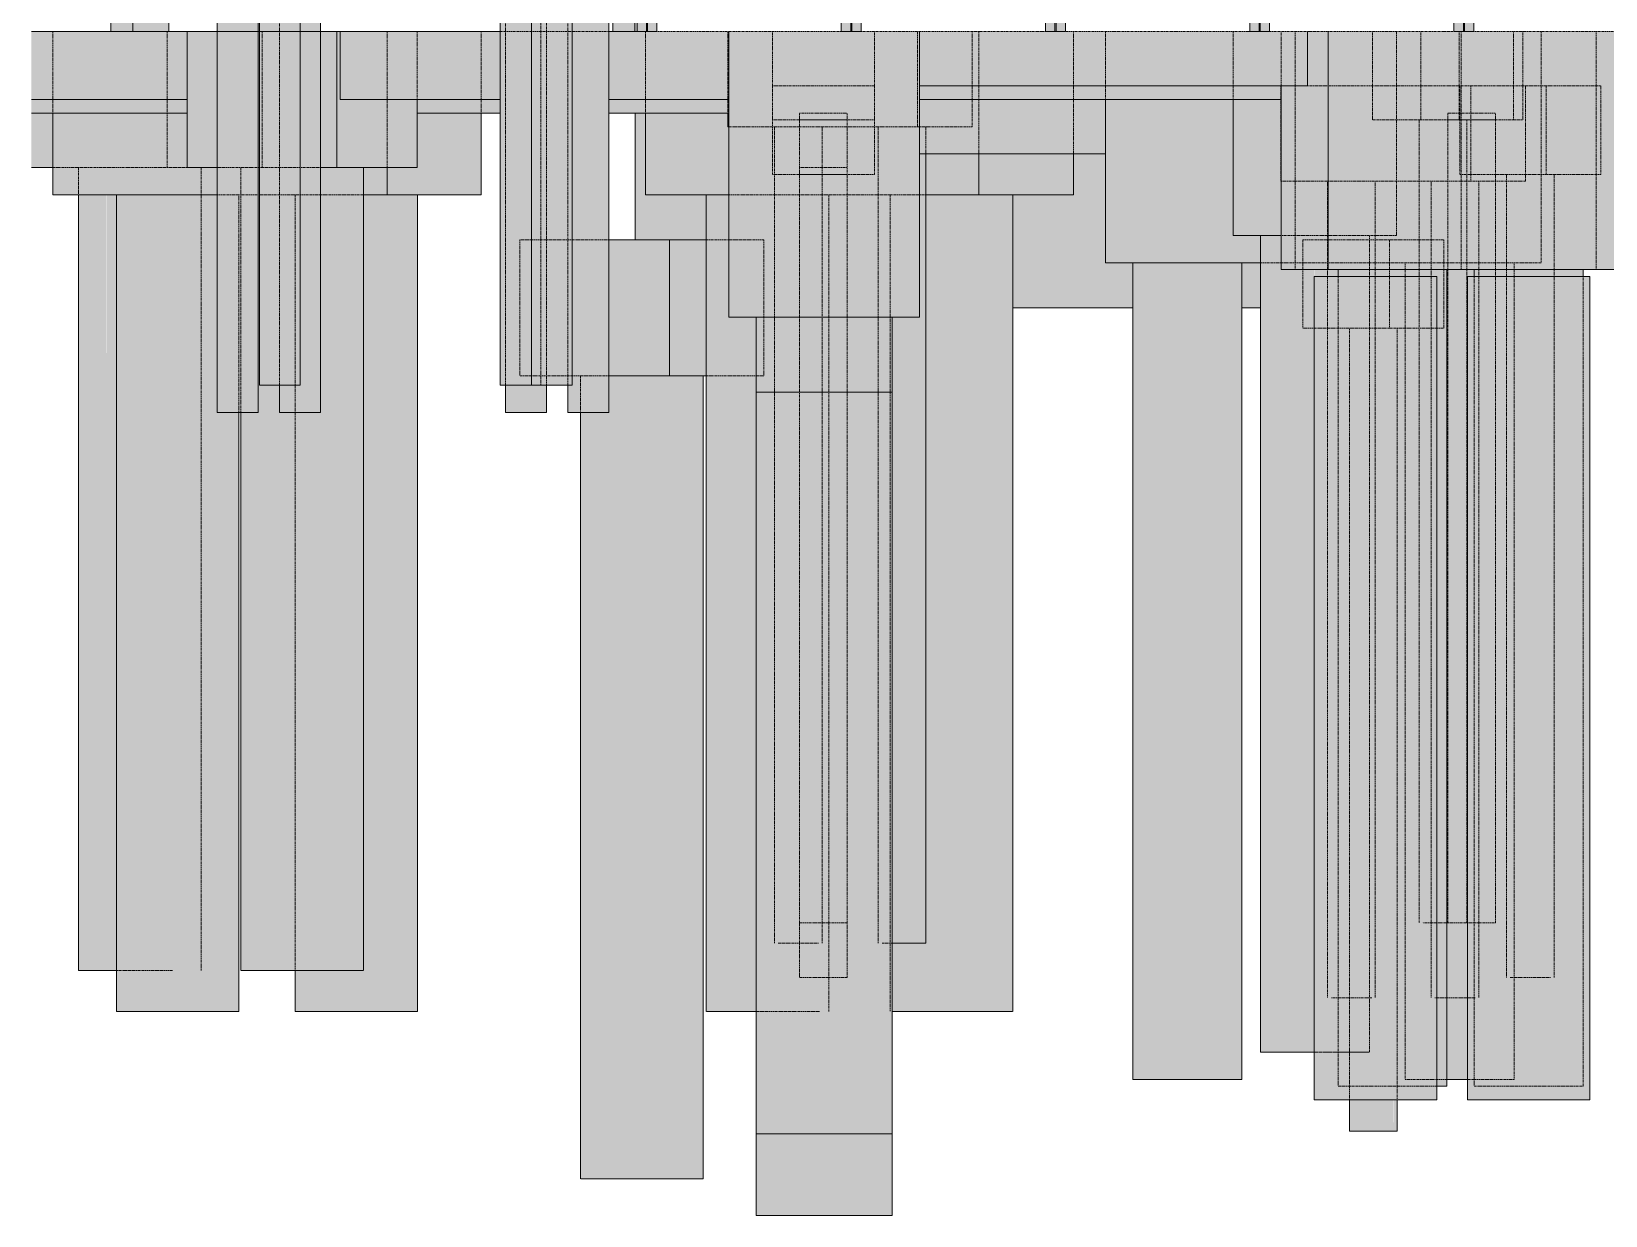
# Model space of a CAD drawing. Header units: centimetres. Extents: x -3523 to 38560, y -3196 to 88043.
# Drawn here: x 5017 to 6173, y 78250 to 79120 of the extents above; entities that cross this region are included whole.
import ezdxf

# ---------------------------------------------------------------- set-up
doc = ezdxf.new("R2010")
doc.units = ezdxf.units.CM
doc.linetypes.add('Centro', pattern=[3.175, 0.635, -0.47625, 1.5875, -0.47625])
doc.linetypes.add('Traço', pattern=[0.635, 0.3175, -0.3175])
for name, color, linetype, lineweight in [('A-FLOR-LEVL', 7, 'Continuous', 9), ('S-BEAM', 7, 'Continuous', 25), ('S-COLS', 7, 'Continuous', 25), ('S-FNDN', 7, 'Continuous', 25), ('S-FNDN-HDLN', 7, 'Traço', 18)]:
    doc.layers.add(name, color=color, linetype=linetype, lineweight=lineweight)

# ---------------------------------------------------------------- blocks, each defined once
blk = doc.blocks.new('Estaca W Gerdau - W250X32_7-3763720-CT B 002 - CRT ESQ')
at = {"layer": 'S-FNDN', "linetype": 'Traço', "lineweight": 9, "true_color": 0xa4b9db}
blk.add_hatch(color=9, dxfattribs=at).paths.add_polyline_path([(-1880.1, 79120), (-1871.6, 79120), (-1871.6, 79510), (-1886.2, 79510), (-1886.2, 79120)], flags=0)
at = {"layer": 'S-FNDN', "lineweight": 9}
for p, q in [((-1886.2, 79510), (-1886.2, 79120)), ((-1871.6, 79510), (-1886.2, 79510)), ((-1879.3, 79120), (-1879.3, 79510)), ((-1878.5, 79510), (-1878.5, 79120)), ((-1871.6, 79510), (-1871.6, 79120)), ((-1871.6, 79120), (-1886.2, 79120))]:
    blk.add_line(p, q, dxfattribs=at)
blk = doc.blocks.new('PED_BLRET-1EST_R01_2019 - 75x75x65-V43-CT B 002 - CRT ESQ')
at = {"layer": 'S-FNDN-HDLN', "lineweight": 9}
for p, q in [((-1766.9, 79020), (-1731.9, 79020)), ((-1731.9, 79015), (-1766.9, 79015))]:
    blk.add_line(p, q, dxfattribs=at)
blk = doc.blocks.new('PED_BLRET-1EST_R01_2019 - 75x75x65-V41-CT B 002 - CRT ESQ')
at = {"layer": 'S-FNDN-HDLN', "lineweight": 9}
for p, q in [((1305.6, 79340), (1340.6, 79340)), ((1305.6, 79335), (1305.6, 79340)), ((1340.6, 79335), (1305.6, 79335)), ((1340.6, 79340), (1340.6, 79335))]:
    blk.add_line(p, q, dxfattribs=at)

msp = doc.modelspace()

# ---------------------------------------------------------------- hatches: boundary and pattern name
at = {"layer": 'S-BEAM', "true_color": 0xff8040}
h = msp.add_hatch(color=11, dxfattribs=at)
h.paths.add_polyline_path([(5669.005, 79080.004), (5954.051, 79080.004), (5954.051, 79120.001), (5669.005, 79120.001), (5669.005, 79091.344)], flags=0)
h.paths.add_polyline_path([(5611.705, 79120.001), (5611.362, 79120.004), (5611.362, 79120.001)], flags=0)
h.paths.add_polyline_path([(5999.086, 79420.004), (6061.705, 79420.004), (6061.705, 79510.004), (5926.305, 79510.004), (5926.305, 79420.004), (5947.389, 79420.004)], flags=0)
h.paths.add_polyline_path([(5739.068, 79420.004), (5761.705, 79420.004), (5761.705, 79510.004), (5626.305, 79509.615), (5626.305, 79420.004), (5697.505, 79420.004)], flags=0)
h.paths.add_polyline_path([(5792.3, 79420.004), (5911.705, 79420.004), (5911.705, 79510.004), (5776.305, 79510.004), (5776.305, 79420.004)], flags=0)
h.paths.add_polyline_path([(5609.005, 79420.004), (5611.705, 79420.004), (5611.362, 79510.004), (5609.005, 79510.004), (5609.005, 79444.332)], flags=0)
h.paths.add_polyline_path([(5697.505, 79478.004), (5687.505, 79478.004), (5687.505, 79488.004), (5697.505, 79488.004)], flags=0)
at = {"layer": 'S-BEAM', "true_color": 0xc0c0c0}
h = msp.add_hatch(color=9, dxfattribs=at)
h.paths.add_polyline_path([(4970.895, 79070.001), (4984.004, 79070.001), (4984.004, 79120.001), (4970.895, 79120.001), (4970.895, 79091.344)], flags=0)
h.paths.add_polyline_path([(4820.557, 79070.001), (4869.261, 79070.001), (4869.261, 79120.001), (4820.557, 79120.001)], flags=0)
h.paths.add_polyline_path([(5131.32, 79070.001), (5131.32, 79120.001), (5016.691, 79120.001), (5016.853, 79070.001), (5120.246, 79070.001)], flags=0)
h.paths.add_polyline_path([(4906.299, 79070.001), (4940.896, 79070.001), (4940.896, 79120.001), (4906.299, 79120.001), (4906.299, 79091.344)], flags=0)
h = msp.add_hatch(color=9, dxfattribs=at)
h.paths.add_polyline_path([(5247.391, 79070.001), (5361.065, 79070.001), (5361.065, 79120.001), (5243.555, 79120.001), (5243.555, 79070.001)], flags=0)
h.paths.add_polyline_path([(5440.831, 79070.001), (5529.005, 79070.001), (5529.005, 79120.001), (5440.831, 79120.001), (5440.831, 79076.216)], flags=0)
for points in [[(5934.718, 79070.001), (5934.718, 79080.004), (5669.005, 79080.001), (5669.005, 79070.001), (5918.829, 79070.001)], [(5805.755, 79030.001), (5805.755, 79070.001), (5669.005, 79070.001), (5669.005, 79030.001), (5697.505, 79030.001)]]:
    msp.add_hatch(color=9, dxfattribs=at).paths.add_polyline_path(points, flags=0)
h = msp.add_hatch(color=9, dxfattribs=at)
h.paths.add_polyline_path([(4906.299, 79060.001), (4940.896, 79060.001), (4940.896, 79070.001), (4906.299, 79070.001)], flags=0)
h.paths.add_polyline_path([(5131.32, 79060.001), (5131.32, 79070.001), (5016.691, 79070.001), (5016.853, 79060.001), (5120.246, 79060.001)], flags=0)
h.paths.add_polyline_path([(4984.004, 79060.001), (4984.004, 79070.001), (4970.895, 79070.001), (4970.895, 79060.001)], flags=0)
h = msp.add_hatch(color=9, dxfattribs=at)
h.paths.add_polyline_path([(5529.005, 79060.001), (5529.005, 79070.001), (5440.831, 79070.001), (5440.831, 79060.001), (5482.121, 79060.001)], flags=0)
h.paths.add_polyline_path([(5300.039, 79060.001), (5361.065, 79060.001), (5361.065, 79070.001), (5300.039, 79070.001)], flags=0)
h = msp.add_hatch(color=9, dxfattribs=at)
h.paths.add_polyline_path([(5805.755, 78917.001), (5825.755, 78917.001), (5825.755, 78950.001), (5805.755, 78950.001), (5805.755, 79030.001), (5782.277, 79030.001), (5782.277, 79000.001), (5737.456, 79000.001), (5737.456, 78917.001), (5797.438, 78917.001)], flags=0)
h.paths.add_polyline_path([(5919.5, 78917.001), (5919.5, 78950.001), (5905.755, 78950.001), (5905.755, 78917.001)], flags=0)
h.paths.add_polyline_path([(5482.121, 78967.001), (5512.591, 78967.001), (5512.591, 79000.001), (5467.77, 79000.001), (5467.77, 79060.001), (5460.356, 79060.001), (5460.356, 78967.001), (5467.77, 78967.001)], flags=0)
at = {"layer": 'S-COLS', "true_color": 0xff8040}
for points in [[(5183.319, 79120.001), (5184.206, 79120.001), (5184.206, 79440.004), (5183.319, 79440.004), (5183.319, 79135.468)], [(5091.218, 79120.001), (5091.218, 79410.004), (5075.137, 79410.004), (5075.137, 79120.001)], [(5091.218, 79120.001), (5117.851, 79120.001), (5117.851, 79410.004), (5091.218, 79410.004), (5091.218, 79179.591)], [(5459.924, 79120.001), (5459.924, 79360.004), (5445.145, 79360.004), (5445.145, 79410.004), (5443.844, 79410.004), (5443.844, 79120.001)]]:
    msp.add_hatch(color=11, dxfattribs=at).paths.add_polyline_path(points, flags=0)
h = msp.add_hatch(color=11, dxfattribs=at)
h.paths.add_polyline_path([(5459.924, 79120.001), (5461.485, 79120.004), (5461.485, 79360.004), (5459.924, 79360.004), (5459.924, 79179.591)], flags=0)
h.paths.add_polyline_path([(5486.557, 79120.001), (5486.557, 79120.004), (5482.121, 79120.001)], flags=0)
at = {"layer": 'S-FNDN', "true_color": 0xc0c0c0}
for points in [[(5184.206, 78860.004), (5214.206, 78860.004), (5214.206, 79450.004), (5184.206, 79450.004), (5184.206, 78870.727)], [(5361.065, 78860.004), (5384.004, 78860.004), (5384.004, 79450.004), (5361.065, 79450.004), (5361.065, 78901.456)], [(5384.516, 78860.004), (5414.004, 78860.004), (5414.004, 79450.004), (5384.004, 79450.004), (5384.004, 79003.097), (5384.066, 78860.004)], [(5153.321, 78840.004), (5175.953, 78840.004), (5175.953, 79440.004), (5153.321, 79440.004), (5153.321, 78870.727)], [(5175.953, 78840.004), (5183.319, 78840.004), (5183.319, 79440.004), (5175.953, 79440.004), (5175.953, 78870.727)], [(5208.83, 78840.004), (5221.749, 78840.004), (5221.749, 79440.004), (5214.206, 79440.004), (5214.141, 78860.004), (5199.117, 78860.004), (5199.515, 78840.004), (5206.75, 78840.004)], [(5221.749, 78840.004), (5229.116, 78840.004), (5229.116, 79440.004), (5221.749, 79440.004), (5221.749, 78869.013)], [(5422.098, 78840.004), (5433.464, 78840.004), (5433.464, 79440.004), (5414.004, 79440.004), (5414.004, 78860.004), (5410.832, 78860.004), (5410.832, 78840.004), (5418.465, 78840.004)], [(5440.831, 78840.004), (5440.831, 79440.004), (5433.464, 79440.004), (5433.464, 78840.004), (5440.36, 78840.004)], [(5266.057, 79020.001), (5300.039, 79020.001), (5300.039, 79070.001), (5243.555, 79070.001), (5243.555, 79120.001), (5241.035, 79120.001), (5241.035, 79020.001), (5261.225, 79020.001)], [(5529.005, 78910.001), (5669.005, 78910.001), (5669.005, 79120.001), (5529.005, 79120.001), (5529.005, 78914.85)], [(5945.002, 78945.001), (5969.359, 78945.001), (5969.359, 79120.001), (5954.051, 79120.001), (5954.051, 79080.004), (5934.718, 79080.004), (5934.718, 78945.001)], [(5969.359, 78945.001), (6263.641, 78945.001), (6263.641, 79120.001), (5969.359, 79120.001), (5969.359, 78958.974)], [(5805.755, 78950.001), (5919.5, 78950.001), (5919.5, 78970.001), (5899.5, 78970.001), (5899.5, 79070.001), (5805.755, 79070.001), (5805.755, 78967.001)], [(5934.718, 78970.001), (5934.718, 79070.001), (5899.5, 79070.001), (5899.5, 78970.001)], [(5032.482, 79020.001), (5032.482, 79060.001), (5016.691, 79060.001), (5016.853, 79020.001)], [(5347.207, 79000.001), (5347.207, 79060.001), (5300.039, 79060.001), (5300.039, 79020.001), (5278.069, 79020.001), (5278.069, 79000.001)], [(5529.005, 79050.001), (5529.005, 79060.001), (5528.348, 79060.001), (5528.348, 79050.001)], [(5649.005, 78450.001), (5670.905, 78450.001), (5670.905, 79030.001), (5669.005, 79030.001), (5668.661, 78910.001), (5649.005, 78910.001), (5649.005, 78473.616)], [(5671.668, 78450.001), (5673.607, 78450.001), (5673.607, 79030.001), (5670.905, 79030.001), (5670.905, 78450.001)], [(5782.277, 79000.001), (5782.277, 79030.001), (5712.607, 79030.001), (5712.607, 79000.001)], [(5170.79, 78430.001), (5253.658, 78430.001), (5253.658, 79020.001), (5229.116, 79020.001), (5229.116, 78840.004), (5199.117, 78840.004), (5199.117, 78860.004), (5184.206, 78860.004), (5184.206, 79020.001), (5183.319, 79020.001), (5182.957, 78840.004), (5170.79, 78840.004), (5170.79, 78473.616)], [(5259.438, 78430.001), (5260.569, 78430.001), (5260.569, 79020.001), (5253.658, 79020.001), (5253.658, 78430.001), (5257.113, 78430.001)], [(5051.498, 78430.001), (5072.356, 78430.001), (5072.155, 79000.001), (5051.498, 79000.001), (5051.498, 78650.11)], [(5079.308, 78430.001), (5078.936, 79000.001), (5072.356, 79000.001), (5072.356, 78430.001), (5078.936, 78430.001)], [(5079.308, 78400.001), (5162.322, 78400.001), (5162.322, 78840.004), (5153.321, 78840.004), (5153.321, 79000.001), (5079.308, 79000.001), (5079.308, 78430.001)], [(5215.868, 78400.001), (5293.584, 78400.001), (5293.584, 79000.001), (5260.569, 79000.001), (5260.569, 78430.001), (5210.57, 78430.001), (5210.703, 78400.001), (5214.597, 78400.001)], [(5299.29, 78400.001), (5300.381, 78400.001), (5300.381, 79000.001), (5293.584, 79000.001), (5293.584, 78400.001), (5297.003, 78400.001)], [(5512.591, 78400.001), (5549.005, 78400.001), (5549.005, 78910.001), (5529.005, 78910.001), (5529.005, 79000.001), (5512.591, 79000.001), (5512.591, 78473.616)], [(5649.09, 78400.001), (5730.557, 78400.001), (5730.557, 79000.001), (5673.607, 79000.001), (5673.607, 78450.001), (5649.005, 78450.001), (5649.005, 78400.001)], [(5736.329, 78400.001), (5737.456, 78400.001), (5737.456, 79000.001), (5730.557, 79000.001), (5730.557, 78400.001), (5734.008, 78400.001)], [(5485.589, 78867.001), (5485.589, 78967.001), (5440.831, 78967.001), (5440.831, 78867.001), (5482.121, 78867.001)], [(5512.591, 78867.001), (5512.591, 78967.001), (5485.589, 78967.001), (5485.589, 78867.001)], [(5919.5, 78370.001), (5959, 78370.001), (5959.153, 78940.001), (5959.5, 78940.001), (5959.211, 78945.001), (5934.718, 78945.001), (5934.718, 78970.001), (5919.5, 78970.001), (5919.5, 78385.369)], [(5825.755, 78350.001), (5905.755, 78350.001), (5905.755, 78950.001), (5825.755, 78950.001), (5825.755, 78385.369)], [(5959, 78335.001), (6049, 78335.001), (6049, 78940.001), (5959, 78940.001), (5959, 78341.245)], [(5968.489, 78940.001), (5976.5, 78940.001), (5976.5, 78945.001), (5959.5, 78945.001), (5959.614, 78940.001), (5966.446, 78940.001)], [(6049, 78345.001), (6056.5, 78345.001), (6056.495, 78945.001), (5976.5, 78945.001), (5976.51, 78940.001), (6049, 78940.001), (6049, 78350.001)], [(6058.809, 78350.001), (6071.5, 78350.001), (6071.5, 78940.001), (6076.5, 78940.001), (6076.5, 78945.001), (6056.5, 78945.001), (6056.5, 78350.001)], [(6071.5, 78335.001), (6161.5, 78335.001), (6161.142, 78940.001), (6071.5, 78940.001), (6071.5, 78341.245)], [(6155.892, 78940.001), (6156.5, 78940.001), (6156.495, 78945.001), (6076.5, 78945.001), (6076.631, 78940.001), (6155.862, 78940.001)], [(5549.005, 78855.001), (5599.005, 78855.001), (5599.005, 78910.001), (5549.005, 78910.001), (5549.005, 78862.721)], [(5649.005, 78855.001), (5649.005, 78910.001), (5599.005, 78910.001), (5599.005, 78855.001), (5648.948, 78855.001)], [(5378.728, 78840.004), (5387.668, 78840.004), (5387.548, 78860.004), (5365.036, 78860.004), (5365.036, 78840.004), (5376.302, 78840.004)], [(5388.398, 78840.004), (5395.035, 78840.004), (5395.019, 78860.004), (5387.668, 78860.004), (5387.668, 78840.004)], [(5420.298, 78277.001), (5503.285, 78277.001), (5503.285, 78867.001), (5440.831, 78867.001), (5440.831, 78840.004), (5420.298, 78840.004), (5420.298, 78297.122)], [(5509.005, 78277.001), (5510.103, 78277.001), (5510.103, 78867.001), (5503.285, 78867.001), (5503.285, 78277.001), (5506.711, 78277.001)], [(5549.005, 78250.001), (5599.005, 78250.001), (5599.005, 78855.001), (5549.005, 78855.001), (5549.005, 78252.998)], [(5599.005, 78250.001), (5649.005, 78250.001), (5649.005, 78855.001), (5599.005, 78855.001), (5599.005, 78252.998)], [(5165.741, 78400.001), (5169.119, 78400.001), (5168.828, 78840.004), (5162.322, 78840.004), (5162.322, 78400.001)], [(6007.716, 78312.001), (6017.268, 78312.001), (6017.154, 78335.001), (5984.97, 78335.001), (5984.97, 78312.001), (6007.437, 78312.001)], [(6017.268, 78312.001), (6019.944, 78312.001), (6019.914, 78335.001), (6017.268, 78335.001)]]:
    msp.add_hatch(color=9, dxfattribs=at).paths.add_polyline_path(points, flags=0)
h = msp.add_hatch(color=9, dxfattribs=at)
h.paths.add_polyline_path([(5131.32, 79020.001), (5153.321, 79020.001), (5153.321, 79120.001), (5131.32, 79120.001), (5131.32, 79060.001)], flags=0)
h.paths.add_polyline_path([(5184.206, 79020.001), (5184.206, 79120.001), (5183.319, 79120.001), (5183.319, 79020.001)], flags=0)
h.paths.add_polyline_path([(5229.116, 79020.001), (5241.035, 79020.001), (5241.035, 79120.001), (5229.116, 79120.001), (5229.116, 79040.963)], flags=0)
h = msp.add_hatch(color=9, dxfattribs=at)
h.paths.add_polyline_path([(5032.482, 79000.001), (5153.321, 79000.001), (5153.321, 79020.001), (5131.32, 79020.001), (5131.32, 79060.001), (5032.482, 79060.001), (5032.482, 79003.097)], flags=0)
h.paths.add_polyline_path([(5260.569, 79000.001), (5278.069, 79000.001), (5278.069, 79020.001), (5260.569, 79020.001), (5260.569, 79003.097)], flags=0)
h = msp.add_hatch(color=9, dxfattribs=at)
h.paths.add_polyline_path([(5467.77, 79000.001), (5529.005, 79000.001), (5529.005, 79050.001), (5528.348, 79050.001), (5528.348, 79060.001), (5467.77, 79060.001), (5467.77, 79003.097)], flags=0)
h.paths.add_polyline_path([(5688.907, 79000.001), (5712.607, 79000.001), (5712.607, 79030.001), (5673.607, 79030.001), (5673.607, 79000.001)], flags=0)

# ---------------------------------------------------------------- linework, layer by layer
at = {"layer": 'A-FLOR-LEVL', "linetype": 'Centro'}
msp.add_line((5102.561, 79120.001), (10273.995, 79120.001), dxfattribs=at)
at = {"layer": 'S-BEAM', "lineweight": 9}
for p, q in [((5016.853, 79120.001), (5131.32, 79120.001)), ((5243.555, 79120.001), (5361.065, 79120.001)), ((5243.555, 79120.001), (5243.555, 79070.001)), ((5440.831, 79120.001), (5461.485, 79120.001)), ((5954.051, 79120.001), (5954.051, 79080.004)), ((5954.051, 79080.004), (5669.005, 79080.004)), ((5016.853, 79070.001), (5131.32, 79070.001)), ((5243.555, 79070.001), (5361.065, 79070.001)), ((5440.831, 79070.001), (5529.005, 79070.001)), ((5669.005, 79070.001), (5934.718, 79070.001)), ((5016.853, 79060.001), (5131.32, 79060.001)), ((5300.039, 79060.001), (5361.065, 79060.001)), ((5440.831, 79060.001), (5529.005, 79060.001)), ((5460.356, 79060.001), (5460.356, 78967.001)), ((5669.005, 79030.001), (5805.755, 79030.001)), ((5737.456, 78917.001), (5825.755, 78917.001)), ((5905.722, 78917.001), (5919.5, 78917.001))]:
    msp.add_line(p, q, dxfattribs=at)
at = {"layer": 'S-COLS', "lineweight": 9}
for p, q in [((5075.137, 79120.001), (5075.137, 79410.004)), ((5091.218, 79410.004), (5091.218, 79120.001)), ((5117.851, 79410.004), (5117.851, 79120.001)), ((5443.844, 79120.001), (5443.844, 79410.004)), ((5459.924, 79360.004), (5459.924, 79120.001))]:
    msp.add_line(p, q, dxfattribs=at)
at = {"layer": 'S-FNDN', "lineweight": 9}
for p, q in [((5184.206, 79450.004), (5184.206, 78860.004)), ((5214.206, 78860.004), (5214.206, 79450.004)), ((5361.065, 79450.004), (5361.065, 78860.004)), ((5384.004, 79450.004), (5384.004, 78860.004)), ((5414.004, 78860.004), (5414.004, 79450.004)), ((5153.32, 79440.004), (5153.32, 78840.004)), ((5183.32, 78840.004), (5183.32, 79440.004)), ((5229.116, 78840.004), (5229.116, 79440.004)), ((5440.832, 78840.004), (5440.832, 79440.004)), ((5131.32, 79120.001), (5153.321, 79120.001)), ((5131.32, 79120.001), (5131.32, 79020.001)), ((5183.319, 79120.001), (5184.206, 79120.001)), ((5229.116, 79120.001), (5241.035, 79120.001)), ((5241.035, 79120.001), (5243.555, 79120.001)), ((5241.035, 79020.001), (5241.035, 79120.001)), ((5529.005, 79120.001), (5529.005, 78910.001)), ((5669.005, 78910.001), (5669.005, 79120.001)), ((5969.359, 78945.001), (5969.359, 79120.001)), ((5934.718, 78945.001), (5934.718, 79080.004)), ((5300.039, 79020.001), (5300.039, 79070.001)), ((5805.755, 78950.001), (5805.755, 79070.001)), ((5899.5, 78970.001), (5899.5, 79070.001)), ((5032.482, 79000.001), (5032.482, 79060.001)), ((5347.207, 79060.001), (5347.207, 79000.001)), ((5467.77, 79000.001), (5467.77, 79060.001)), ((5528.348, 79050.001), (5528.348, 79060.001)), ((5529.005, 79050.001), (5528.348, 79050.001)), ((5673.622, 78450.001), (5673.622, 79030.001)), ((5712.607, 79000.001), (5712.607, 79030.001)), ((5782.277, 79030.001), (5782.277, 79000.001)), ((5032.482, 79020.001), (5016.853, 79020.001)), ((5153.321, 79020.001), (5131.32, 79020.001)), ((5184.206, 79020.001), (5183.319, 79020.001)), ((5241.035, 79020.001), (5229.116, 79020.001)), ((5300.039, 79020.001), (5241.035, 79020.001)), ((5260.679, 78430.001), (5260.679, 79020.001)), ((5278.069, 79000.001), (5278.069, 79020.001)), ((5153.321, 79000.001), (5032.482, 79000.001)), ((5051.494, 79000.001), (5051.494, 78430.001)), ((5079.214, 79000.001), (5079.214, 78400.001)), ((5278.069, 79000.001), (5260.53, 79000.001)), ((5347.207, 79000.001), (5278.069, 79000.001)), ((5300.476, 78400.001), (5300.476, 79000.001)), ((5529.005, 79000.001), (5467.77, 79000.001)), ((5512.482, 79000.001), (5512.482, 78400.001)), ((5712.607, 79000.001), (5673.607, 79000.001)), ((5782.277, 79000.001), (5712.607, 79000.001)), ((5737.565, 78400.001), (5737.565, 79000.001)), ((5440.831, 78967.001), (5485.589, 78967.001)), ((5485.589, 78967.001), (5512.591, 78967.001)), ((5485.589, 78867.001), (5485.589, 78967.001)), ((5934.718, 78970.001), (5899.5, 78970.001)), ((5919.5, 78970.001), (5919.5, 78370.001)), ((5919.5, 78950.001), (5805.755, 78950.001)), ((5825.755, 78950.001), (5825.755, 78350.001)), ((5905.755, 78350.001), (5905.755, 78950.001)), ((5969.359, 78945.001), (5934.718, 78945.001)), ((5959, 78940.001), (5959, 78335.001)), ((5959, 78940.001), (6049, 78940.001)), ((6263.641, 78945.001), (5969.359, 78945.001)), ((5976.5, 78945.001), (5976.5, 78940.001)), ((6049, 78335.001), (6049, 78940.001)), ((6056.5, 78345.001), (6056.5, 78945.001)), ((6071.5, 78940.001), (6071.5, 78335.001)), ((6071.5, 78940.001), (6161.5, 78940.001)), ((6076.5, 78945.001), (6076.5, 78940.001)), ((6156.5, 78940.001), (6156.5, 78945.001)), ((6161.5, 78335.001), (6161.5, 78940.001)), ((5529.005, 78910.001), (5669.005, 78910.001)), ((5549.005, 78910.001), (5549.005, 78855.001)), ((5649.005, 78855.001), (5649.005, 78910.001)), ((5214.206, 78860.004), (5184.206, 78860.004)), ((5199.116, 78860.004), (5199.116, 78840.004)), ((5384.041, 78860.004), (5361.065, 78860.004)), ((5365.035, 78860.004), (5365.035, 78840.004)), ((5414.004, 78860.004), (5384.004, 78860.004)), ((5395.035, 78840.004), (5395.035, 78860.004)), ((5410.832, 78860.004), (5410.832, 78840.004)), ((5485.589, 78867.001), (5440.81, 78867.001)), ((5512.689, 78867.001), (5485.589, 78867.001)), ((5510.201, 78277.001), (5510.201, 78867.001)), ((5549.005, 78855.001), (5549.005, 78250.001)), ((5549.005, 78855.001), (5599.005, 78855.001)), ((5599.005, 78855.001), (5649.005, 78855.001)), ((5649.005, 78250.001), (5649.005, 78855.001)), ((5175.953, 78840.004), (5153.321, 78840.004)), ((5169.214, 78400.001), (5169.214, 78840.004)), ((5170.679, 78840.004), (5170.679, 78430.001)), ((5183.32, 78840.004), (5175.953, 78840.004)), ((5221.749, 78840.004), (5199.117, 78840.004)), ((5229.116, 78840.004), (5221.749, 78840.004)), ((5387.668, 78840.004), (5365.036, 78840.004)), ((5395.035, 78840.004), (5387.668, 78840.004)), ((5433.464, 78840.004), (5410.832, 78840.004)), ((5420.201, 78840.004), (5420.201, 78277.001)), ((5440.832, 78840.004), (5433.464, 78840.004)), ((5670.905, 78450.001), (5648.943, 78450.001)), ((5673.622, 78450.001), (5670.905, 78450.001)), ((5072.356, 78430.001), (5051.494, 78430.001)), ((5078.936, 78430.001), (5072.356, 78430.001)), ((5253.658, 78430.001), (5170.79, 78430.001)), ((5210.476, 78430.001), (5210.476, 78400.001)), ((5260.475, 78430.001), (5253.658, 78430.001)), ((5162.322, 78400.001), (5079.308, 78400.001)), ((5169.214, 78400.001), (5162.322, 78400.001)), ((5293.584, 78400.001), (5210.57, 78400.001)), ((5300.476, 78400.001), (5293.584, 78400.001)), ((5548.981, 78400.001), (5512.591, 78400.001)), ((5730.557, 78400.001), (5649.09, 78400.001)), ((5737.359, 78400.001), (5730.557, 78400.001)), ((5959.033, 78370.001), (5919.5, 78370.001)), ((5905.755, 78350.001), (5825.755, 78350.001)), ((6071.524, 78350.001), (6056.466, 78350.001)), ((6056.5, 78345.001), (6049.124, 78345.001)), ((6049, 78335.001), (5959, 78335.001)), ((5984.957, 78335.001), (5984.957, 78312.001)), ((6019.957, 78312.001), (6019.957, 78335.001)), ((6161.5, 78335.001), (6071.5, 78335.001)), ((6017.268, 78312.001), (5984.97, 78312.001)), ((6019.957, 78312.001), (6017.268, 78312.001)), ((5503.285, 78277.001), (5420.298, 78277.001)), ((5510.201, 78277.001), (5503.285, 78277.001)), ((5599.005, 78250.001), (5549.005, 78250.001)), ((5649.005, 78250.001), (5599.005, 78250.001))]:
    msp.add_line(p, q, dxfattribs=at)
at = {"layer": 'S-FNDN-HDLN', "lineweight": 9}
for p, q in [((5391.065, 78860.004), (5391.065, 79450.004)), ((5199.116, 79440.004), (5199.116, 78860.009)), ((5365.035, 79440.004), (5365.035, 78860.009)), ((5395.035, 78860.009), (5395.035, 79440.004)), ((5410.832, 79440.004), (5410.832, 78860.009)), ((5032.482, 79060.006), (5032.482, 79120.001)), ((5116.486, 79020.001), (5116.486, 79120.001)), ((5153.325, 79120.001), (5183.315, 79120.001)), ((5184.21, 79120.001), (5229.112, 79120.001)), ((5186.218, 79020.001), (5186.218, 79120.001)), ((5278.069, 79020.006), (5278.069, 79120.001)), ((5300.039, 79070.006), (5300.039, 79120.001)), ((5347.207, 79120.001), (5347.207, 79060.006)), ((5467.77, 79060.006), (5467.77, 79120.001)), ((5528.348, 79060.006), (5528.348, 79120.001)), ((5560.999, 79055.001), (5560.999, 79120.001)), ((5611.7, 79120.001), (5611.366, 79120.001)), ((5635.999, 79055.001), (5635.999, 79120.001)), ((5667.731, 79050.001), (5667.731, 79120.001)), ((5707.869, 79120.001), (5707.869, 79050.001)), ((5712.607, 79030.006), (5712.607, 79120.001)), ((5782.277, 79120.001), (5782.277, 79030.006)), ((5805.755, 79070.006), (5805.755, 79120.001)), ((5899.5, 79070.006), (5899.5, 79120.001)), ((5934.718, 79080.009), (5934.718, 79120.001)), ((5945.002, 78945.001), (5945.002, 79120.001)), ((6001.901, 79055.001), (6001.901, 79120.001)), ((6019.5, 78970.001), (6019.5, 79120.001)), ((6037.25, 79055.001), (6037.25, 79120.001)), ((6065.376, 79055.001), (6065.376, 79120.001)), ((6066.979, 79120.001), (6066.979, 78945.001)), ((6076.309, 79120.001), (6076.627, 79120.001)), ((6105.325, 79120.001), (6105.325, 79055.001)), ((6112.25, 79055.001), (6112.25, 79120.001)), ((6125.755, 78950.001), (6125.755, 79120.001)), ((6166.021, 78945.001), (6166.021, 79120.001)), ((5560.999, 79080.001), (5635.999, 79080.001)), ((5934.587, 79010.001), (5934.587, 79080.001)), ((5954.055, 79080.001), (5996.712, 79080.001)), ((5996.712, 79080.001), (6012.763, 79080.001)), ((6012.763, 79080.001), (6065.995, 79080.001)), ((6065.997, 79080.001), (6129.472, 79080.001)), ((6065.997, 79015.001), (6065.997, 79080.001)), ((6073.97, 79010.001), (6073.97, 79080.001)), ((6114.107, 79080.001), (6114.107, 79010.001)), ((6129.472, 79080.001), (6169.422, 79080.001)), ((6129.472, 79015.001), (6129.472, 79080.001)), ((6169.422, 79080.001), (6169.422, 79015.001)), ((5635.999, 79055.001), (5560.999, 79055.001)), ((5560.999, 79015.001), (5560.999, 79054.996)), ((5580.999, 79055.001), (5580.999, 78465.001)), ((5615.999, 78465.001), (5615.999, 79055.001)), ((5635.999, 79015.001), (5635.999, 79054.996)), ((6037.245, 79055.001), (6001.901, 79055.001)), ((6036.113, 79055.001), (6036.113, 78465.001)), ((6112.25, 79055.001), (6037.25, 79055.001)), ((6057.25, 79055.001), (6057.25, 78465.001)), ((6071.113, 78465.001), (6071.113, 79055.001)), ((6092.25, 78465.001), (6092.25, 79055.001)), ((5667.731, 79050.001), (5529.009, 79050.001)), ((5562.595, 79050.001), (5562.595, 78450.001)), ((5597.595, 78450.001), (5597.595, 79050.001)), ((5638.622, 79050.001), (5638.622, 78450.001)), ((5707.869, 79050.001), (5667.731, 79050.001)), ((5673.622, 79030.006), (5673.622, 79050.001)), ((5116.486, 79020.001), (5032.486, 79020.001)), ((5051.494, 79020.001), (5051.494, 79000.006)), ((5131.316, 79020.001), (5116.486, 79020.001)), ((5141.494, 78430.001), (5141.494, 79020.001)), ((5183.315, 79020.001), (5153.325, 79020.001)), ((5170.679, 79020.001), (5170.679, 78840.009)), ((5229.112, 79020.001), (5184.21, 79020.001)), ((5635.999, 79015.001), (5560.999, 79015.001)), ((6073.97, 79010.001), (5934.587, 79010.001)), ((5968.833, 79010.001), (5968.833, 78410.001)), ((6003.833, 78410.001), (6003.833, 79010.001)), ((6044.861, 79010.001), (6044.861, 78410.001)), ((6129.472, 79015.001), (6065.997, 79015.001)), ((6114.107, 79010.001), (6073.97, 79010.001)), ((6079.861, 78410.001), (6079.861, 79010.001)), ((6100.209, 79015.001), (6100.209, 78425.001)), ((6169.422, 79015.001), (6129.472, 79015.001)), ((6135.209, 78425.001), (6135.209, 79015.001)), ((5260.526, 79000.001), (5153.325, 79000.001)), ((5169.214, 78840.009), (5169.214, 79000.001)), ((5210.476, 79000.001), (5210.476, 78430.006)), ((5673.603, 79000.001), (5529.009, 79000.001)), ((5602.482, 78400.001), (5602.482, 79000.001)), ((5647.565, 79000.001), (5647.565, 78400.001)), ((5375.566, 78967.001), (5440.827, 78967.001)), ((5375.566, 78867.001), (5375.566, 78967.001)), ((5512.594, 78967.001), (5523.408, 78967.001)), ((5523.408, 78967.001), (5533.528, 78967.001)), ((5533.528, 78967.001), (5554.835, 78967.001)), ((5554.835, 78967.001), (5554.835, 78867.001)), ((6019.5, 78970.001), (5934.723, 78970.001)), ((5950.745, 78967.001), (6014.22, 78967.001)), ((5950.745, 78902.001), (5950.745, 78967.001)), ((5999.5, 78370.001), (5999.5, 78970.001)), ((6014.22, 78967.001), (6054.169, 78967.001)), ((6014.22, 78902.001), (6014.22, 78967.001)), ((6054.169, 78967.001), (6054.169, 78902.001)), ((6125.755, 78950.001), (5919.505, 78950.001)), ((5976.5, 78939.996), (5976.5, 78345.001)), ((6025.755, 78950.001), (6025.755, 78350.001)), ((6076.5, 78939.996), (6076.5, 78345.001)), ((6105.755, 78350.001), (6105.755, 78950.001)), ((6156.5, 78345.001), (6156.5, 78939.996)), ((6014.22, 78902.001), (5950.745, 78902.001)), ((5984.957, 78902.001), (5984.957, 78335.006)), ((6054.169, 78902.001), (6014.22, 78902.001)), ((6019.957, 78335.006), (6019.957, 78902.001)), ((5440.806, 78867.001), (5375.566, 78867.001)), ((5420.201, 78867.001), (5420.201, 78840.009)), ((5554.835, 78867.001), (5512.691, 78867.001)), ((5615.999, 78465.001), (5580.999, 78465.001)), ((5580.999, 78464.996), (5580.999, 78425.001)), ((5615.999, 78425.001), (5615.999, 78464.996)), ((6057.253, 78465.001), (6038.802, 78465.001)), ((6092.25, 78465.001), (6057.25, 78465.001)), ((5594.878, 78450.001), (5565.312, 78450.001)), ((5594.979, 78450.001), (5594.878, 78450.001)), ((5648.938, 78450.001), (5641.339, 78450.001)), ((5673.622, 78450.001), (5673.607, 78450.001)), ((5120.632, 78430.001), (5078.936, 78430.001)), ((5615.999, 78425.001), (5580.999, 78425.001)), ((6132.52, 78425.001), (6102.899, 78425.001)), ((6132.617, 78425.001), (6132.52, 78425.001)), ((6001.116, 78410.001), (5971.55, 78410.001)), ((6001.218, 78410.001), (6001.116, 78410.001)), ((6077.144, 78410.001), (6047.577, 78410.001)), ((6077.245, 78410.001), (6077.144, 78410.001)), ((5595.474, 78400.001), (5548.986, 78400.001)), ((5595.555, 78400.001), (5595.474, 78400.001)), ((5649.09, 78400.001), (5649.025, 78400.001)), ((5959.5, 78370.001), (5959.038, 78370.001)), ((5959.038, 78370.001), (5959.5, 78370.001)), ((5959.5, 78370.001), (5973.181, 78370.001)), ((5999.217, 78370.001), (5959.5, 78370.001)), ((5973.24, 78370.001), (5998.892, 78370.001)), ((6056.461, 78350.001), (6025.755, 78350.001)), ((6105.755, 78350.001), (6071.529, 78350.001)), ((6049.121, 78345.001), (5976.5, 78345.001)), ((6156.5, 78345.001), (6076.5, 78345.001)), ((5599.005, 78310.001), (5549.005, 78310.001)), ((5549.005, 78310.001), (5599.005, 78310.001)), ((5599.005, 78310.001), (5649.005, 78310.001)), ((5649.005, 78310.001), (5599.005, 78310.001)), ((6019.957, 78312.001), (6019.944, 78312.001))]:
    msp.add_line(p, q, dxfattribs=at)

# ---------------------------------------------------------------- block references
at = {"layer": 'S-FNDN', "lineweight": 9}
for p in [(7347.865, 0), (7497.865, 0), (7647.865, 0), (7797.865, 0), (7947.865, 0)]:
    msp.add_blockref('Estaca W Gerdau - W250X32_7-3763720-CT B 002 - CRT ESQ', p, dxfattribs=at)
at = {"layer": 'S-FNDN', "linetype": 'Traço', "lineweight": 9}
for name, p in [('PED_BLRET-1EST_R01_2019 - 75x75x65-V41-CT B 002 - CRT ESQ', (4275.354, -280.003)), ('PED_BLRET-1EST_R01_2019 - 75x75x65-V41-CT B 002 - CRT ESQ', (4751.605, -280.003)), ('PED_BLRET-1EST_R01_2019 - 75x75x65-V43-CT B 002 - CRT ESQ', (7347.865, 0))]:
    msp.add_blockref(name, p, dxfattribs=at)

doc.saveas('drawing.dxf')
